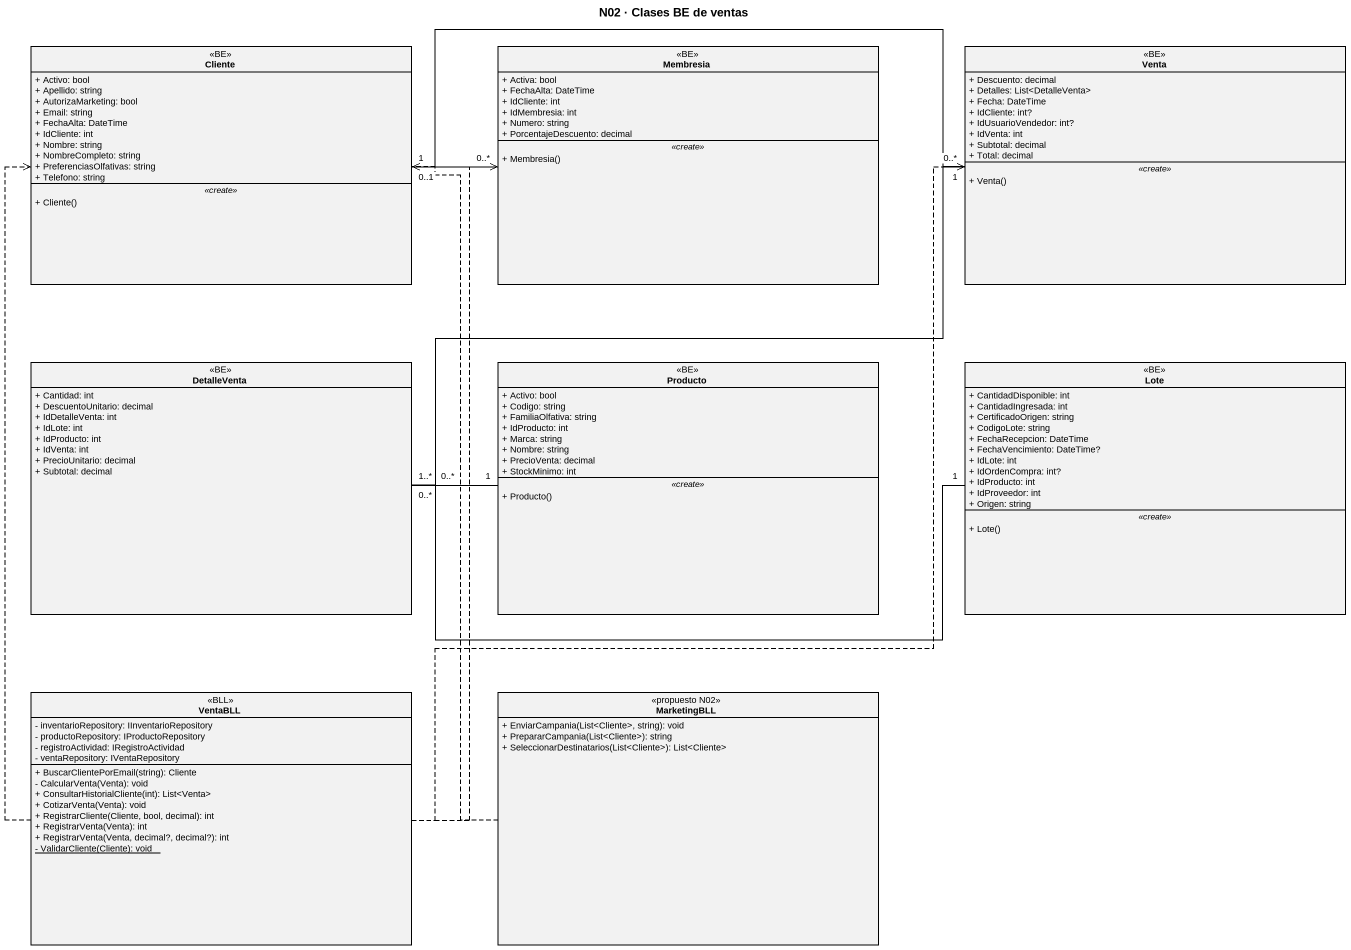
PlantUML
@startuml
title N02 · Clases BE de ventas
hide circle
hide empty members
skinparam classAttributeIconSize 0
class Cliente <<BE>> {
  + Activo: bool
  + Apellido: string
  + AutorizaMarketing: bool
  + Email: string
  + FechaAlta: DateTime
  + IdCliente: int
  + Nombre: string
  + NombreCompleto: string
  + PreferenciasOlfativas: string
  + Telefono: string
  .. <<create>> ..
  + Cliente()
}
class Membresia <<BE>> {
  + Activa: bool
  + FechaAlta: DateTime
  + IdCliente: int
  + IdMembresia: int
  + Numero: string
  + PorcentajeDescuento: decimal
  .. <<create>> ..
  + Membresia()
}
class Venta <<BE>> {
  + Descuento: decimal
  + Detalles: List<DetalleVenta>
  + Fecha: DateTime
  + IdCliente: int?
  + IdUsuarioVendedor: int?
  + IdVenta: int
  + Subtotal: decimal
  + Total: decimal
  .. <<create>> ..
  + Venta()
}
class DetalleVenta <<BE>> {
  + Cantidad: int
  + DescuentoUnitario: decimal
  + IdDetalleVenta: int
  + IdLote: int
  + IdProducto: int
  + IdVenta: int
  + PrecioUnitario: decimal
  + Subtotal: decimal
}
class Producto <<BE>> {
  + Activo: bool
  + Codigo: string
  + FamiliaOlfativa: string
  + IdProducto: int
  + Marca: string
  + Nombre: string
  + PrecioVenta: decimal
  + StockMinimo: int
  .. <<create>> ..
  + Producto()
}
class Lote <<BE>> {
  + CantidadDisponible: int
  + CantidadIngresada: int
  + CertificadoOrigen: string
  + CodigoLote: string
  + FechaRecepcion: DateTime
  + FechaVencimiento: DateTime?
  + IdLote: int
  + IdOrdenCompra: int?
  + IdProducto: int
  + IdProveedor: int
  + Origen: string
  .. <<create>> ..
  + Lote()
}
class VentaBLL <<BLL>> {
  - inventarioRepository: IInventarioRepository
  - productoRepository: IProductoRepository
  - registroActividad: IRegistroActividad
  - ventaRepository: IVentaRepository
  + BuscarClientePorEmail(string): Cliente
  - CalcularVenta(Venta): void
  + ConsultarHistorialCliente(int): List<Venta>
  + CotizarVenta(Venta): void
  + RegistrarCliente(Cliente, bool, decimal): int
  + RegistrarVenta(Venta): int
  + RegistrarVenta(Venta, decimal?, decimal?): int
  {static} - ValidarCliente(Cliente): void
}
class MarketingBLL <<propuesto N02>> {
  + EnviarCampania(List<Cliente>, string): void
  + PrepararCampania(List<Cliente>): string
  + SeleccionarDestinatarios(List<Cliente>): List<Cliente>
}
Cliente "1" -right- "0..*" Membresia
Cliente "0..1" -right- "0..*" Venta
Venta "1" -left- "1..*" DetalleVenta
DetalleVenta "0..*" -right- "1" Producto
DetalleVenta "0..*" -right- "1" Lote
VentaBLL .up.> Cliente
VentaBLL .up.> Membresia
VentaBLL .up.> Venta
MarketingBLL .up.> Cliente
@enduml
